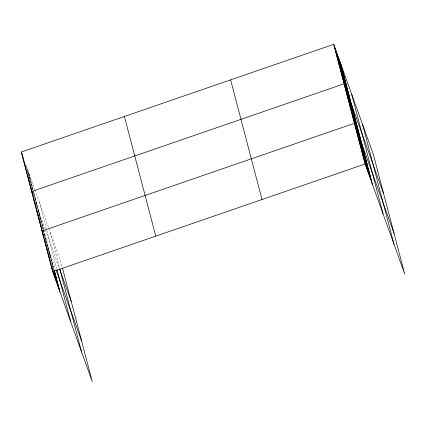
<?xml version="1.0" encoding="UTF-8"?>
<svg xmlns="http://www.w3.org/2000/svg" width="426" height="426" viewBox="0 0 426 426"><rect width="100%" height="100%" fill="white"/><g stroke="black" fill="none" stroke-linecap="round" stroke-linejoin="round"><path stroke-width="0.32" stroke-dasharray="2.13 1.6" d="M25.507 163.696L34.788 189.474M35.001 190.065L60.902 262.011L62.233 267.091M26.023 165.9L29.346 175.123M26.54 168.11L30.086 177.946M27.062 170.315L30.821 180.768M28.244 174.367L31.561 183.585M28.76 176.572L32.301 186.407M29.277 178.776L33.042 189.229M30.906 184.053L33.782 192.046M31.423 186.263L32.749 189.948M33.638 192.408L34.522 194.868M31.939 188.468L32.605 190.31M33.489 192.77L35.262 197.691M33.563 193.745L36.002 200.513M33.643 194.725L36.742 203.33M34.602 198.159L37.477 206.152M35.118 200.364L38.218 208.974M35.64 202.568L45.14 228.964M45.353 229.555L59.278 268.236M36.157 204.773L39.698 214.613M37.781 210.055L40.438 217.436M37.855 211.03L41.178 220.253M38.819 214.464L41.918 223.075M39.336 216.674L42.659 225.897M39.41 217.649L43.399 228.714L28.606 172.306M40.374 221.083L44.134 231.536M41.998 226.366L43.106 229.438M43.324 230.051L44.874 234.359M42.073 227.34L42.957 229.8M43.18 230.413L45.614 237.175M43.255 231.387L46.354 239.998M44.219 234.827L47.094 242.82M44.735 237.032L47.834 245.637M45.252 239.236L48.575 248.459M45.326 240.211L55.71 269.04M46.753 244.961L50.076 254.184M47.297 247.256L50.838 257.091M47.834 249.545L51.599 259.998M48.378 251.835L52.361 262.906M48.915 254.125L49.357 255.355M49.581 255.973L53.122 265.808M50.566 259.493L53.884 268.715M51.104 261.782L53.985 269.775M52.089 265.302L53.857 270.222M52.185 266.367L53.735 270.67M50.241 232.41L59.709 268.513M39.261 201.908L46.216 228.421M46.807 230.679L56.866 269.035M43.692 229.843L54.187 269.876"/><path stroke-width="0.64" d="M62.531 268.22L92.277 381.669L52.675 271.671L21.3 152.013L333.723 44.331L373.325 154.329L404.7 273.987L365.098 163.989L333.723 44.331M52.675 271.671L365.098 163.989M334.463 47.148L341.769 67.441M335.203 49.97L342.504 70.258M335.944 52.792L343.244 73.08M336.678 55.609L343.984 75.903M337.419 58.431L344.725 78.719M338.159 61.253L345.465 81.542M338.899 64.07L346.205 84.364M339.639 66.893L346.945 87.181M340.379 69.715L347.685 90.003M341.12 72.532L348.425 92.825M341.86 75.354L349.16 95.642M342.595 78.176L349.9 98.465M343.335 80.993L350.641 101.287M383.677 193.814L344.075 83.816L31.652 191.503L32.541 193.963M344.815 86.638L352.121 106.926M345.555 89.455L352.861 109.748M346.295 92.277L353.601 112.565M347.036 95.099L354.341 115.387M347.776 97.916L355.076 118.21M348.516 100.738L355.817 121.027M349.251 103.561L356.557 123.849M349.991 106.378L357.297 126.671M350.731 109.2L358.037 129.488M351.471 112.022L358.777 132.31M352.211 114.839L359.517 135.133M352.952 117.661L360.258 137.949M353.692 120.483L360.998 140.772M394.034 233.299L354.432 123.3L42.009 230.988L43.335 234.678M355.193 126.208L362.499 146.496M355.955 129.115L363.261 149.404M356.716 132.023L364.022 152.311M357.478 134.925L364.784 155.218M358.239 137.832L365.545 158.121M359.001 140.74L366.307 161.028M359.762 143.642L367.068 163.935M360.524 146.549L367.83 166.838M361.291 149.457L368.591 169.745M362.052 152.364L369.353 172.652M362.814 155.266L370.119 175.56M363.575 158.174L370.881 178.462M364.337 161.081L371.642 181.37M21.3 152.013L22.85 156.321M22.04 154.835L23.148 157.908M22.78 157.657L24.106 161.347M23.521 160.474L24.846 164.164M24.261 163.296L25.81 167.599M24.996 166.119L25.885 168.579M25.736 168.936L27.067 172.626M26.476 171.758L27.583 174.83M27.216 174.58L28.324 177.653M27.956 177.402L29.282 181.087M28.696 180.219L30.022 183.91M29.437 183.042L30.986 187.344M30.177 185.864L31.726 190.166M30.917 188.681L32.685 193.601M59.502 268.849L71.254 301.502M32.392 194.325L33.942 198.628M33.132 197.142L34.24 200.22M33.872 199.964L35.198 203.655M34.612 202.787L35.496 205.241M35.353 205.604L36.902 209.906M36.093 208.426L37.2 211.498M36.833 211.248L38.601 216.163M37.573 214.065L38.457 216.525M38.308 216.887L39.858 221.19M39.048 219.709L39.938 222.164M39.788 222.526L41.12 226.217M40.529 225.349L41.636 228.421M41.269 228.171L42.376 231.243M56.136 270.228L81.611 340.986M42.77 233.895L44.096 237.586M43.532 236.803L44.416 239.263M44.293 239.705L45.843 244.013M45.055 242.612L46.162 245.69M45.816 245.52L47.148 249.21M46.578 248.427L47.909 252.112M47.339 251.329L48.447 254.407M48.106 254.237L49.208 257.309M54.081 270.84L55.407 274.525M48.868 257.144L49.975 260.217M53.958 271.282L56.168 277.433M49.629 260.052L50.955 263.737M53.612 271.117L56.935 280.34M50.39 262.954L51.274 265.414M53.266 270.947L57.696 283.247M51.152 265.861L52.702 270.164M53.143 271.394L58.458 286.15M51.913 268.769L59.219 289.057M362.664 124.722L394.039 244.38M351.684 94.221L383.059 213.879M341.029 64.619L372.404 184.277M230.62 79.864L262.001 199.522M124.397 116.479L155.778 236.137M59.858 269.078L81.622 352.068M57.015 269.599L70.636 321.566M54.342 270.457L59.981 291.964"/></g></svg>
